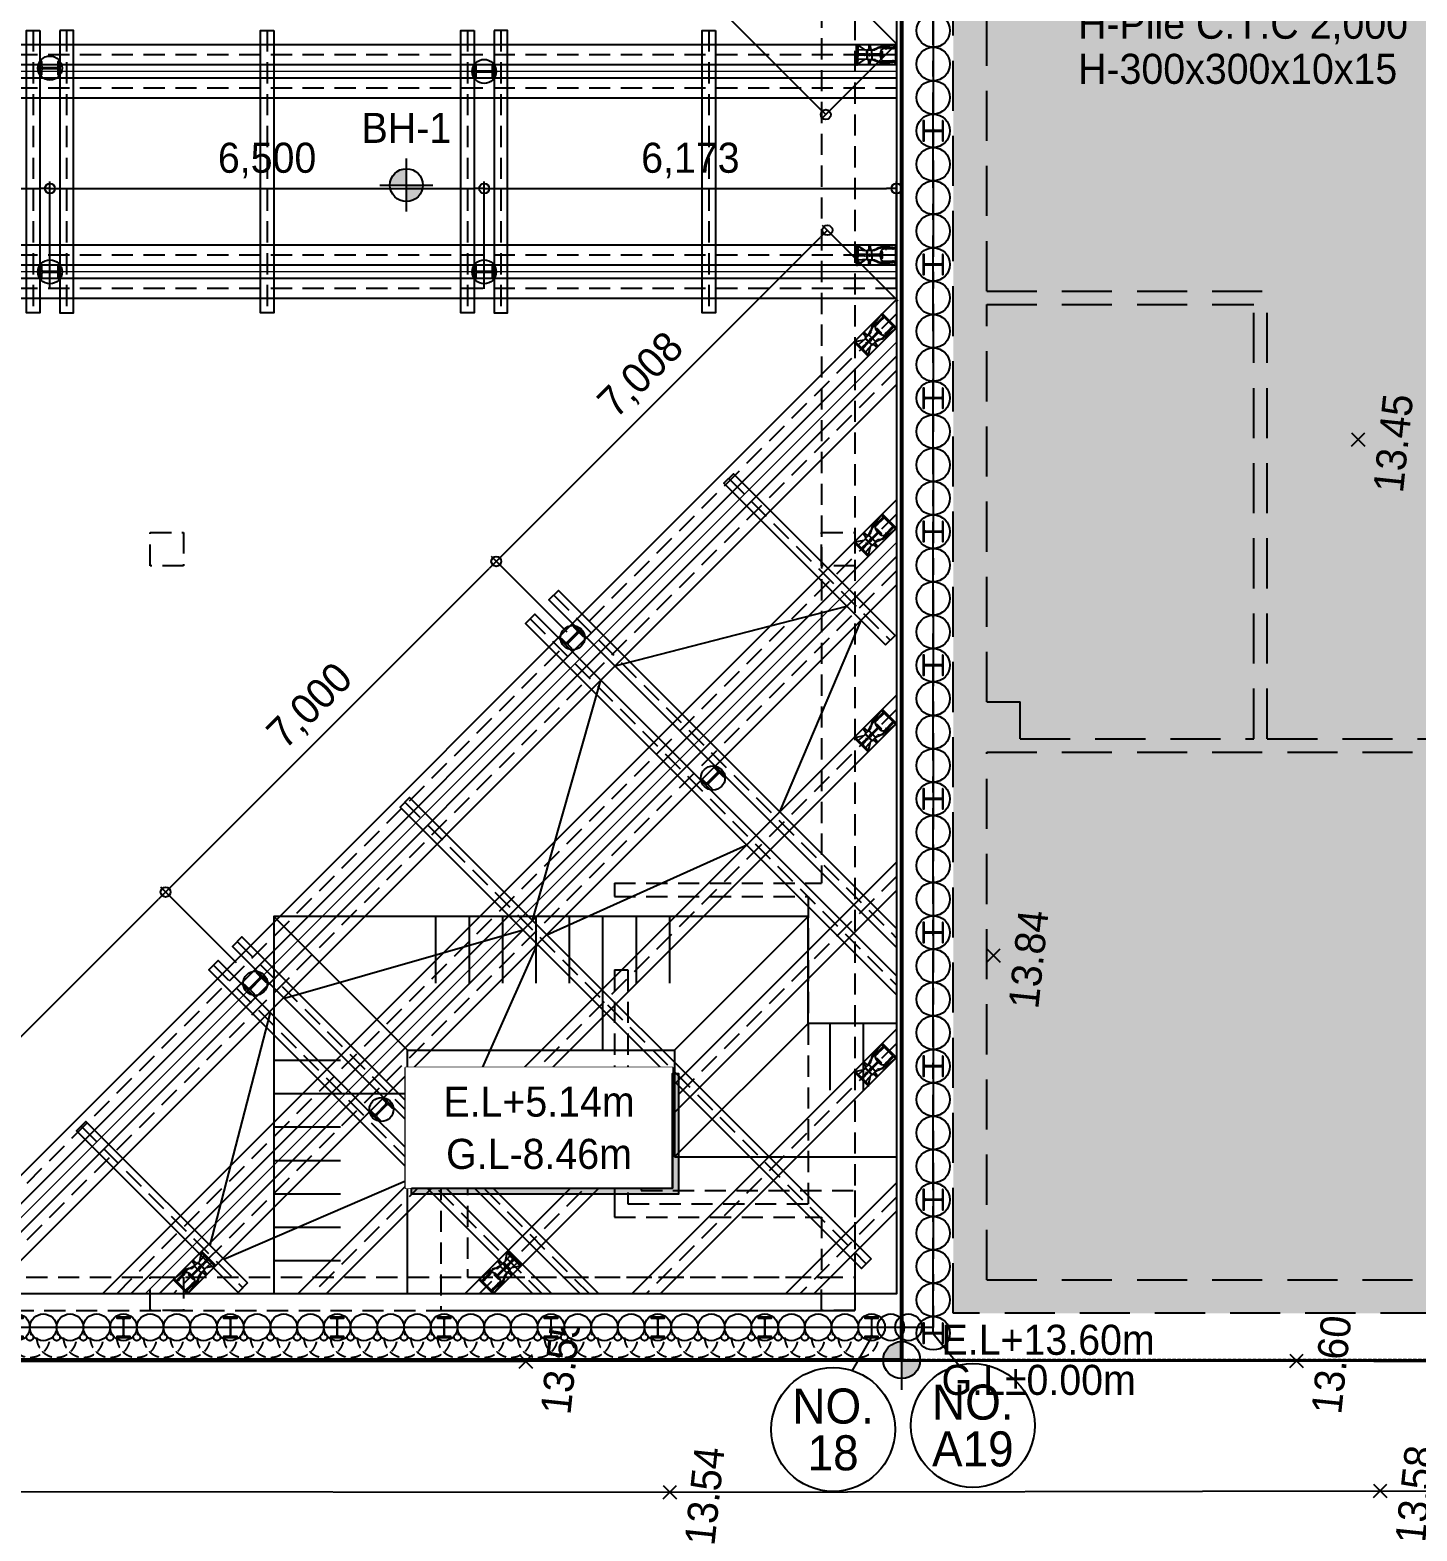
# Model space of a CAD drawing. Header units: millimetres. Extents: x 1073475 to 2890243, y -1340830 to -367733.
# Drawn here: x 1324089 to 1344851, y -447773 to -425304 of the extents above; entities that cross this region are included whole.
import ezdxf
from ezdxf.enums import TextEntityAlignment as Align
from ezdxf.xclip import XClip

# ---------------------------------------------------------------- set-up
doc = ezdxf.new("R2010")
doc.units = ezdxf.units.MM
doc.header["$LTSCALE"] = 50
doc.header["$XCLIPFRAME"] = 2
doc.header["$PDMODE"] = 3
doc.header["$PDSIZE"] = 100
for name, pattern in [('ANYANG3', [3, 2, -1]), ('CENTER2', [28.575, 19.05, -3.175, 3.175, -3.175]), ('DASHED', [0.75, 0.5, -0.25]), ('HIDDEN', [9.525, 6.35, -3.175]), ('HIDDEN2', [4.7625, 3.175, -1.5875]), ('PHANTOM', [63.5, 31.75, -6.35, 6.35, -6.35, 6.35, -6.35])]:
    doc.linetypes.add(name, pattern=pattern)
doc.layers.get('Defpoints').update_dxf_attribs({"color": 151})
doc.layers.add('_0', color=7, linetype='Continuous', lineweight=0)
for name, color, linetype in [('ANGLE', 1, 'Continuous'), ('C-DIM', 7, 'Continuous'), ('CEN', 1, 'CENTER2'), ('CIP', 1, 'Continuous'), ('FIN', 5, 'Continuous'), ('H-BEAM', 5, 'Continuous'), ('H-BEAM-상부', 173, 'Continuous'), ('HPILE-300x200', 3, 'Continuous'), ('HPILE-300x300', 3, 'Continuous'), ('NO', 2, 'Continuous'), ('POST PILE', 6, 'Continuous'), ('SGR', 8, 'Continuous'), ('SITE', 7, 'PHANTOM'), ('ST-CEN', 1, 'HIDDEN'), ('ST-CEN(상부 H-BEAM)', 1, 'HIDDEN'), ('ST-CEN(하부 H-BEAM)', 1, 'HIDDEN'), ('STRUT', 3, 'Continuous'), ('WALE-1', 3, 'Continuous'), ('건축', 233, 'HIDDEN'), ('굴착고', 2, 'Continuous'), ('대지경계선', 6, 'PHANTOM'), ('법면', 41, 'Continuous'), ('보도', 7, 'Continuous'), ('연속지적도', 32, 'Continuous'), ('유압JACK', 2, 'Continuous'), ('자전거전용도로', 7, 'Continuous'), ('주상도', 7, 'Continuous'), ('측량점_높이', 8, 'Continuous'), ('측량점_심볼', 7, 'Continuous'), ('현황레벨', 7, 'Continuous')]:
    doc.layers.add(name, color=color, linetype=linetype)
doc.layers.add('defpoint', color=193, linetype='Continuous', plot=False)
doc.styles.add('굴림체', font='')
doc.styles.add('돋움', font='')
doc.styles.get('굴림체').set_extended_font_data('Dotum')
doc.styles.get('돋움').set_extended_font_data('Dotum')
doc.dimstyles.new('SAM-300', dxfattribs={"dimscale": 1.5, "dimtxt": 300, "dimasz": 100, "dimexe": 70, "dimexo": 0, "dimgap": 100, "dimtad": 1, "dimdec": 0, "dimzin": 0, "dimdsep": 46, "dimlunit": 6, "dimtxsty": '돋움', "dimblk": 'ORIGIN', "dimcen": 100, "dimclrd": 1, "dimclre": 1, "dimclrt": 7, "dimadec": 0, "dimazin": 0, "dimtfac": 1, "dimtdec": 0, "dimtix": 1, "dimtmove": 2, "dimatfit": 3, "dimfxl": 70, "dimtolj": 1, "dimtzin": 0, "dimlwd": -1, "dimlwe": -1, "dimarcsym": 0})

# ---------------------------------------------------------------- blocks, each defined once
blk = doc.blocks.new('A$405090834614')
at = {"layer": 'SITE', "color": 251, "linetype": 'ANYANG3', "ltscale": 0.5}
for p, q in [((134628, 120624), (170018, 124364)), ((136288, 105044), (134628, 120624))]:
    blk.add_line(p, q, dxfattribs=at)
at = {"layer": '보도', "color": 251}
for p, q in [((133055, 135292), (134015, 126206)), ((134015, 126206), (135237, 114733)), ((135237, 114733), (135237, 114733)), ((135237, 114733), (136239, 104961))]:
    blk.add_line(p, q, dxfattribs=at)
at = {"layer": '연속지적도', "color": 251}
for p, q in [((131988, 145494), (134628, 120624)), ((134628, 120624), (131988, 145494)), ((170018, 124364), (134628, 120624)), ((134628, 120624), (136288, 105044))]:
    blk.add_line(p, q, dxfattribs=at)
at = {"layer": '자전거전용도로', "color": 251}
for p, q in [((130745, 138606), (132293, 123856)), ((132293, 123856), (133434, 113281)), ((133434, 113281), (134320, 104708)), ((133434, 113281), (133434, 113281))]:
    blk.add_line(p, q, dxfattribs=at)
at = {"layer": '측량점_심볼', "color": 251}
for p in [(138583, 132845), (152173, 126315), (134015, 126206), (132293, 123856), (140794, 119882), (149052, 115268), (135237, 114733), (133434, 113281)]:
    blk.add_point(p, dxfattribs=at)
at = {"layer": '측량점_높이', "color": 251, "style": '굴림체'}
for s, p in [('13.63', (138583, 132545)), ('13.55', (134015, 125906)), ('13.54', (152173, 126015)), ('13.54', (132293, 123556)), ('13.84', (140794, 119582)), ('13.45', (149052, 114968)), ('13.60', (135237, 114433)), ('13.58', (133434, 112981))]:
    blk.add_text(s, height=450, dxfattribs=at).set_placement(p, align=Align.TOP_CENTER)
blk = doc.blocks.new('A$C415B026D')
at = {"layer": '건축', "color": 4}
for p, q in [((-16200, 0), (-12600, 0)), ((-16200, 0), (-16200, -4300)), ((-12600, 0), (-12600, -4300)), ((-15800, -400), (-13000, -400)), ((-15800, -400), (-15800, -3900)), ((-13000, -400), (-13000, -3900)), ((-13000, -3900), (-15800, -3900)), ((-16200, -4300), (-12600, -4300)), ((-6200, -30700), (-3200, -30700)), ((-6200, -30700), (-6200, -34100)), ((-3200, -30700), (-3200, -32300)), ((-5800, -31100), (-3600, -31100)), ((-5800, -31100), (-5800, -33600)), ((-3600, -31100), (-3600, -32700)), ((-3200, -32300), (0, -32300)), ((0, -32300), (0, -34100)), ((-3600, -32700), (-500, -32700)), ((-3600, -32700), (-500, -32700)), ((-500, -32700), (-500, -33600)), ((-500, -32700), (-500, -33600)), ((-5800, -33600), (-500, -33600)), ((-6200, -34100), (0, -34100))]:
    blk.add_line(p, q, dxfattribs=at)
blk = doc.blocks.new('20240926 평면')
at = {"layer": '건축'}
for p, q in [((25441, 0), (25441, -34100)), ((24941, -4100), (24941, -27700)), ((21841, -27700), (21841, -27900)), ((21841, -27700), (24941, -27700)), ((21841, -27900), (24741, -27900)), ((24741, -27900), (24741, -32500)), ((21841, -29000), (21841, -32700)), ((21841, -29000), (22041, -29000)), ((22041, -29000), (22041, -32500)), ((22041, -32500), (24741, -32500)), ((21841, -32700), (24941, -32700)), ((24941, -32700), (24941, -33600)), ((1607, -33600), (24941, -33600)), ((1400, -34100), (25441, -34100))]:
    blk.add_line(p, q, dxfattribs=at)
at = {"layer": '건축', "color": 4}
for p, q in [((19641, -31100), (20341, -31800)), ((19641, -31800), (20341, -31100))]:
    blk.add_line(p, q, dxfattribs=at)
at = {"layer": '건축', "color": 255}
blk.add_lwpolyline([(26141, -34840), (1135, -34840), (-5936, -27769), (-5936, -4908), (-280, 749), (26141, 749)], close=True, dxfattribs=at)
at = {"layer": '건축'}
for points in [[(15391, -22950), (14891, -22950), (14891, -22450), (15391, -22450)], [(25441, -22950), (24941, -22950), (24941, -22450), (25441, -22450)], [(15391, -34100), (14891, -34100), (14891, -33600), (15391, -33600)], [(25441, -34100), (24941, -34100), (24941, -33600), (25441, -33600)]]:
    blk.add_lwpolyline(points, close=True, dxfattribs=at)
at = {"layer": '건축', "color": 4}
blk.add_lwpolyline([(19641, -31100), (20341, -31100), (20341, -31800), (19641, -31800)], close=True, dxfattribs=at)
at = {"ltscale": 0.2}
blk.add_blockref('A$C415B026D', (25441, 0), dxfattribs=at)
blk = doc.blocks.new('A$C5B0247DC')
at = {"layer": '현황레벨'}
h = blk.add_hatch(color=256, dxfattribs=at)
h.paths.add_polyline_path([(0, 110.9, 0.414214), (-110.9, 0), (0, 0)])
h.paths.add_polyline_path([(0, 0), (0, -110.9, 0.414214), (110.9, 0)])
for p, q in [((0, -178.5), (0, 178.5)), ((-178.5, 0), (178.5, 0))]:
    blk.add_line(p, q, dxfattribs=at)
blk.add_circle((0, 0), 110.9, dxfattribs=at)
blk = doc.blocks.new('A$C1400461B')
at = {"layer": '주상도'}
h = blk.add_hatch(color=256, dxfattribs=at)
h.paths.add_polyline_path([(0, 246, 0.414214), (-246, 0), (0, 0)])
h.paths.add_polyline_path([(0, 0), (0, -246, 0.414214), (246, 0)])
for p, q in [((0, -397), (0, 397)), ((-397, 0), (397, 0))]:
    blk.add_line(p, q, dxfattribs=at)
blk.add_circle((0, 0), 246, dxfattribs=at)
blk = doc.blocks.new('A$C1D3235D9')
at = {"layer": 'SGR', "linetype": 'HIDDEN2'}
blk.add_circle((0, 0), 50, dxfattribs=at)
blk.add_arc((0, 0), 300, 0, 180, dxfattribs=at)
blk = doc.blocks.new('h-200')
at = {"layer": 'HPILE-300x200'}
blk.add_line((0, -150), (0, 150), dxfattribs=at)
blk.add_lwpolyline([(-100, 150), (-100, 136), (-24.5, 136, -0.4142136), (-4.5, 116), (-4.5, -116, -0.4142136), (-24.5, -136), (-100, -136), (-100, -150), (100, -150), (100, -136), (24.5, -136, -0.4142136), (4.5, -116), (4.5, 116, -0.4142136), (24.5, 136), (100, 136), (100, 150)], format="xyb", close=True, dxfattribs=at)
blk = doc.blocks.new('CIP')
at = {"layer": 'CIP'}
for centre in [(0, 0), (400, 0), (800, 0), (1200, 0)]:
    blk.add_circle(centre, 200, dxfattribs=at)
at = {"layer": 'HPILE-300x200'}
blk.add_blockref('h-200', (1200, 0), dxfattribs=at)
at = {"layer": 'SGR', "linetype": 'HIDDEN2'}
for p in [(-200, 150), (200, 150), (600, 150), (1000, 150)]:
    blk.add_blockref('A$C1D3235D9', p, dxfattribs=at)
blk = doc.blocks.new('_Origin')
at = {"color": 0, "linetype": 'ByBlock', "lineweight": -2}
blk.add_line((0, 0), (-1, 0), dxfattribs=at)
blk.add_circle((0, 0), 0.5, dxfattribs=at)
blk = doc.blocks.new('*D778')
at = {"layer": 'C-DIM', "color": 1, "ltscale": 0.2, "transparency": 16777216}
for p, q in [((1332092, -420542), (1330957, -421677)), ((1331138, -421709), (1335894, -426465)), ((1337060, -425510), (1335925, -426645))]:
    blk.add_line(p, q, dxfattribs=at)
at = {"layer": 'Defpoints', "color": 0, "ltscale": 0.2, "transparency": 16777216}
for p in [(1332092, -420542), (1337060, -425510), (1336000, -426571)]:
    blk.add_point(p, dxfattribs=at)
at = {"layer": 'C-DIM', "color": 1, "ltscale": 0.2, "transparency": 16777216, "xscale": 150, "yscale": 150, "zscale": 150}
for p, rotation in [((1331032, -421603), 135.0000000023582), ((1336000, -426571), 315.0000000023583)]:
    blk.add_blockref('_Origin', p, dxfattribs=dict(at, rotation=rotation))
at = {"layer": 'C-DIM', "color": 7, "ltscale": 0.2, "transparency": 16777216, "insert": (1333812, -423791), "char_height": 450, "attachment_point": 5, "rotation": 315, "style": '돋움'}
blk.add_mtext('\\A1;7,026', dxfattribs=at)
blk = doc.blocks.new('*D779')
at = {"layer": 'C-DIM', "color": 1, "ltscale": 0.2, "transparency": 16777216}
for p, q in [((1321269, -443057), (1326013, -438314)), ((1327180, -439268), (1326045, -438134)), ((1322224, -444224), (1321089, -443089))]:
    blk.add_line(p, q, dxfattribs=at)
at = {"layer": 'Defpoints', "color": 0, "ltscale": 0.2, "transparency": 16777216}
for p in [(1326119, -438208), (1327180, -439268), (1322224, -444224)]:
    blk.add_point(p, dxfattribs=at)
at = {"layer": 'C-DIM', "color": 1, "ltscale": 0.2, "transparency": 16777216, "xscale": 150, "yscale": 150, "zscale": 150}
for p, rotation in [((1326119, -438208), 45), ((1321163, -443164), 225)]:
    blk.add_blockref('_Origin', p, dxfattribs=dict(at, rotation=rotation))
at = {"layer": 'C-DIM', "color": 7, "ltscale": 0.2, "transparency": 16777216, "insert": (1323345, -440390), "char_height": 450, "attachment_point": 5, "rotation": 45, "style": '돋움'}
blk.add_mtext('\\A1;7,008', dxfattribs=at)
blk = doc.blocks.new('*D780')
at = {"layer": 'C-DIM', "color": 1, "ltscale": 0.2, "transparency": 16777216}
for p, q in [((1332129, -434319), (1330995, -433184)), ((1326225, -438102), (1330963, -433364)), ((1327180, -439268), (1326045, -438134))]:
    blk.add_line(p, q, dxfattribs=at)
at = {"layer": 'Defpoints', "color": 0, "ltscale": 0.2, "transparency": 16777216}
for p in [(1331069, -433258), (1332129, -434319), (1327180, -439268)]:
    blk.add_point(p, dxfattribs=at)
at = {"layer": 'C-DIM', "color": 1, "ltscale": 0.2, "transparency": 16777216, "xscale": 150, "yscale": 150, "zscale": 150}
for p, rotation in [((1331069, -433258), 45), ((1326119, -438208), 225)]:
    blk.add_blockref('_Origin', p, dxfattribs=dict(at, rotation=rotation))
at = {"layer": 'C-DIM', "color": 7, "ltscale": 0.2, "transparency": 16777216, "insert": (1328298, -435437), "char_height": 450, "attachment_point": 5, "rotation": 45, "style": '돋움'}
blk.add_mtext('\\A1;7,000', dxfattribs=at)
blk = doc.blocks.new('*D781')
at = {"layer": 'C-DIM', "color": 1, "ltscale": 0.2, "transparency": 16777216}
for p, q in [((1337085, -429363), (1335950, -428228)), ((1331175, -433152), (1335918, -428408)), ((1332129, -434319), (1330995, -433184))]:
    blk.add_line(p, q, dxfattribs=at)
at = {"layer": 'Defpoints', "color": 0, "ltscale": 0.2, "transparency": 16777216}
for p in [(1336025, -428302), (1337085, -429363), (1332129, -434319)]:
    blk.add_point(p, dxfattribs=at)
at = {"layer": 'C-DIM', "color": 1, "ltscale": 0.2, "transparency": 16777216, "xscale": 150, "yscale": 150, "zscale": 150}
for p, rotation in [((1336025, -428302), 45), ((1331069, -433258), 225)]:
    blk.add_blockref('_Origin', p, dxfattribs=dict(at, rotation=rotation))
at = {"layer": 'C-DIM', "color": 7, "ltscale": 0.2, "transparency": 16777216, "insert": (1333251, -430484), "char_height": 450, "attachment_point": 5, "rotation": 45, "style": '돋움'}
blk.add_mtext('\\A1;7,008', dxfattribs=at)
blk = doc.blocks.new('A$C26452653')
at = {"layer": '유압JACK'}
for p, q in [((0, 600), (0, 587)), ((0, 600), (300, 600)), ((300, 600), (0, 600)), ((5, 582), (62, 582)), ((5, 582), (150, 582)), ((5, 582), (125, 582)), ((9, 582), (82, 471)), ((83, 450), (77, 568)), ((295, 582), (139, 582)), ((142, 479), (140, 567)), ((158, 479), (160, 567)), ((295, 582), (175, 582)), ((217, 450), (223, 568)), ((291, 582), (218, 471)), ((295, 582), (238, 582)), ((300, 600), (300, 587)), ((0, 13), (26, 234)), ((17, 413), (64, 417)), ((17, 393), (64, 389)), ((40, 33), (40, 244)), ((77, 363), (54, 296)), ((70, 311), (57, 299)), ((77, 434), (77, 432)), ((77, 432), (77, 372)), ((77, 374), (77, 372)), ((77, 373), (77, 372)), ((133, 368), (77, 368)), ((77, 368), (77, 327)), ((150, 438), (81, 438)), ((150, 368), (81, 368)), ((150, 444), (89, 444)), ((92, 226), (92, 221)), ((92, 226), (207, 226)), ((95, 444), (95, 438)), ((95, 444), (205, 444)), ((95, 438), (205, 438)), ((98, 444), (98, 438)), ((98, 234), (98, 226)), ((98, 226), (197, 226)), ((101, 235), (101, 226)), ((102, 226), (102, 221)), ((103, 226), (103, 221)), ((133, 368), (222, 368)), ((141, 247), (141, 360)), ((141, 341), (159, 341)), ((141, 259), (159, 259)), ((150, 444), (211, 444)), ((150, 438), (218, 438)), ((150, 368), (218, 368)), ((159, 247), (159, 360)), ((197, 226), (197, 221)), ((197, 226), (197, 221)), ((197, 226), (197, 221)), ((197, 226), (202, 226)), ((199, 235), (199, 226)), ((202, 444), (202, 438)), ((202, 234), (202, 226)), ((205, 444), (205, 438)), ((207, 226), (207, 221)), ((222, 434), (222, 432)), ((222, 432), (222, 372)), ((222, 374), (222, 372)), ((222, 373), (222, 372)), ((222, 368), (222, 327)), ((222, 363), (246, 296)), ((230, 311), (243, 299)), ((282, 413), (236, 417)), ((282, 393), (236, 389)), ((260, 33), (260, 244)), ((300, 13), (274, 234)), ((0, 13), (0, 0)), ((0, 0), (300, 0)), ((5, 18), (25, 18)), ((56, 21), (56, 199)), ((56, 168), (60, 168)), ((56, 153), (60, 153)), ((56, 63), (60, 63)), ((56, 48), (60, 48)), ((59, 18), (241, 18)), ((60, 168), (60, 153)), ((60, 48), (60, 63)), ((92, 221), (207, 221)), ((103, 221), (195, 221)), ((103, 218), (103, 213)), ((103, 218), (195, 218)), ((103, 213), (197, 213)), ((105, 221), (105, 218)), ((195, 221), (197, 221)), ((195, 221), (195, 218)), ((195, 218), (197, 218)), ((197, 218), (197, 213)), ((240, 168), (240, 153)), ((244, 168), (240, 168)), ((244, 153), (240, 153)), ((244, 63), (240, 63)), ((240, 48), (240, 63)), ((244, 48), (240, 48)), ((244, 21), (244, 199)), ((295, 18), (275, 18)), ((300, 13), (300, 0))]:
    blk.add_line(p, q, dxfattribs=at)
for centre, radius, start, end in [((5, 587), 5, 180, 270), ((62, 567), 15, 3, 90), ((89, 450), 6, 183, 270), ((125, 567), 15, 1.2674, 90), ((132, 479), 10, 270, 1.2674), ((168, 479), 10, 178.7326, 270), ((175, 567), 15, 90, 178.7326), ((211, 450), 6, 270, 357), ((238, 567), 15, 90, 177), ((295, 587), 5, 270, 0), ((17, 403), 10, 90, 270), ((135, 221), 110, 135, 172.9969), ((150, 236), 110, 135.3602, 180), ((62, 432), 15, 274.7636, 0), ((62, 374), 15, 0, 85.2364), ((150, 79), 164, 90, 119.7623), ((57, 327), 20, 315.3602, 0), ((81, 434), 4, 90, 180), ((81, 372), 4, 180, 270), ((133, 360), 7.5, 0, 90), ((150, 403), 15, 90, 270), ((136, 247), 5, 274.7518, 0), ((150, 403), 10, 90, 270), ((150, 403), 15, 270, 90), ((150, 403), 10, 270, 90), ((150, 79), 164, 60.2377, 90), ((166, 360), 7.5, 90, 180), ((164, 247), 5, 180, 265.2482), ((218, 434), 4, 0, 90), ((218, 372), 4, 270, 0), ((237, 432), 15, 180, 265.2364), ((237, 374), 15, 94.7636, 180), ((242, 327), 20, 180, 224.6398), ((150, 236), 110, 0, 44.6398), ((165, 221), 110, 7.0031, 45), ((282, 403), 10, 270, 90), ((5, 13), 5, 90, 180), ((25, 33), 15, 270, 0), ((81, 199), 25, 119.7623, 180), ((59, 21), 3, 180, 270), ((219, 199), 25, 0, 60.2377), ((241, 21), 3, 270, 0), ((275, 33), 15, 180, 270), ((295, 13), 5, 0, 90)]:
    blk.add_arc(centre, radius, start, end, dxfattribs=at)
blk = doc.blocks.new('*D790')
at = {"layer": 'C-DIM', "color": 1, "ltscale": 0.2, "transparency": 16777216}
for p, q in [((1317888, -429177), (1317888, -427572)), ((1318038, -427677), (1324238, -427677)), ((1324388, -429177), (1324388, -427572))]:
    blk.add_line(p, q, dxfattribs=at)
at = {"layer": 'Defpoints', "color": 0, "ltscale": 0.2, "transparency": 16777216}
for p in [(1324388, -427677), (1317888, -429177), (1324388, -429177)]:
    blk.add_point(p, dxfattribs=at)
at = {"layer": 'C-DIM', "color": 1, "ltscale": 0.2, "transparency": 16777216, "xscale": 150, "yscale": 150, "zscale": 150, "rotation": 180}
blk.add_blockref('_Origin', (1317888, -427677), dxfattribs=at)
at = {"layer": 'C-DIM', "color": 1, "ltscale": 0.2, "transparency": 16777216, "xscale": 150, "yscale": 150, "zscale": 150}
blk.add_blockref('_Origin', (1324388, -427677), dxfattribs=at)
at = {"layer": 'C-DIM', "color": 7, "ltscale": 0.2, "transparency": 16777216, "insert": (1321138, -427258), "char_height": 450, "attachment_point": 5, "style": '돋움'}
blk.add_mtext('\\A1;6,500', dxfattribs=at)
blk = doc.blocks.new('*D791')
at = {"layer": 'C-DIM', "color": 1, "ltscale": 0.2, "transparency": 16777216}
for p, q in [((1324388, -429177), (1324388, -427572)), ((1324538, -427677), (1330738, -427677)), ((1330888, -429177), (1330888, -427572))]:
    blk.add_line(p, q, dxfattribs=at)
at = {"layer": 'Defpoints', "color": 0, "ltscale": 0.2, "transparency": 16777216}
for p in [(1330888, -427677), (1324388, -429177), (1330888, -429177)]:
    blk.add_point(p, dxfattribs=at)
at = {"layer": 'C-DIM', "color": 1, "ltscale": 0.2, "transparency": 16777216, "xscale": 150, "yscale": 150, "zscale": 150, "rotation": 180}
blk.add_blockref('_Origin', (1324388, -427677), dxfattribs=at)
at = {"layer": 'C-DIM', "color": 1, "ltscale": 0.2, "transparency": 16777216, "xscale": 150, "yscale": 150, "zscale": 150}
blk.add_blockref('_Origin', (1330888, -427677), dxfattribs=at)
at = {"layer": 'C-DIM', "color": 7, "ltscale": 0.2, "transparency": 16777216, "insert": (1327638, -427258), "char_height": 450, "attachment_point": 5, "style": '돋움'}
blk.add_mtext('\\A1;6,500', dxfattribs=at)
blk = doc.blocks.new('*D792')
at = {"layer": 'C-DIM', "color": 1, "ltscale": 0.2, "transparency": 16777216}
for p, q in [((1330888, -429177), (1330888, -427572)), ((1331038, -427677), (1336910, -427677)), ((1337060, -429177), (1337060, -427572))]:
    blk.add_line(p, q, dxfattribs=at)
at = {"layer": 'Defpoints', "color": 0, "ltscale": 0.2, "transparency": 16777216}
for p in [(1337060, -427677), (1330888, -429177), (1337060, -429177)]:
    blk.add_point(p, dxfattribs=at)
at = {"layer": 'C-DIM', "color": 1, "ltscale": 0.2, "transparency": 16777216, "xscale": 150, "yscale": 150, "zscale": 150, "rotation": 180}
blk.add_blockref('_Origin', (1330888, -427677), dxfattribs=at)
at = {"layer": 'C-DIM', "color": 1, "ltscale": 0.2, "transparency": 16777216, "xscale": 150, "yscale": 150, "zscale": 150}
blk.add_blockref('_Origin', (1337060, -427677), dxfattribs=at)
at = {"layer": 'C-DIM', "color": 7, "ltscale": 0.2, "transparency": 16777216, "insert": (1333974, -427258), "char_height": 450, "attachment_point": 5, "style": '돋움'}
blk.add_mtext('\\A1;6,173', dxfattribs=at)
blk = doc.blocks.new('Post')
at = {"layer": 'POST PILE'}
blk.add_line((0, 150), (0, -150), dxfattribs=at)
blk.add_lwpolyline([(-100, -150), (-100, -125), (-29.5, -125, 0.4142136), (-9.5, -105), (-9.5, 105, 0.4142136), (-29.5, 125), (-100, 125), (-100, 150), (100, 150), (100, 125), (29.5, 125, 0.4142136), (9.5, 105), (9.5, -105, 0.4142136), (29.5, -125), (100, -125), (100, -150)], format="xyb", close=True, dxfattribs=at)
blk.add_circle((0, 0), 180.3, dxfattribs=at)
blk = doc.blocks.new('h-300')
at = {"layer": 'HPILE-300x200'}
blk.add_lwpolyline([(-150, 150), (-150, 136), (-24.5, 136, -0.4142136), (-4.5, 116), (-4.5, -116, -0.4142136), (-24.5, -136), (-150, -136), (-150, -150), (150, -150), (150, -136), (24.5, -136, -0.4142136), (4.5, -116), (4.5, 116, -0.4142136), (24.5, 136), (150, 136), (150, 150)], format="xyb", close=True, dxfattribs=at)
at = {"layer": 'HPILE-300x200', "color": 7}
blk.add_lwpolyline([(0, 150), (0, -150)], dxfattribs=at)
blk = doc.blocks.new('A$359145324269')
at = {"layer": '건축', "ltscale": 0.2}
h = blk.add_hatch(color=254, dxfattribs=at)
h.dxf.hatch_style = 1
h.paths.add_polyline_path([(59185, 39888), (6585, 39888), (6585, 5788), (20479, 5788), (45879, 2788), (59185, 2788)])
at = {"layer": 'CEN', "color": 8, "ltscale": 1.5}
blk.add_line((6285, 5488), (6285, 40188), dxfattribs=at)
at = {"layer": 'CIP'}
for centre in [(6285, 24988), (6285, 24488), (6285, 23988), (6285, 23488), (6285, 22988), (6285, 22488), (6285, 21988), (6285, 21488), (6285, 20988), (6285, 20488), (6285, 19988), (6285, 19488), (6285, 18988), (6285, 18488), (6285, 17988), (6285, 17488), (6285, 16988), (6285, 16488), (6285, 15988), (6285, 15488), (6285, 14988), (6285, 14488), (6285, 13988), (6285, 13488), (6285, 12988), (6285, 12488), (6285, 11988), (6285, 11488), (6285, 10988), (6285, 10488), (6285, 9988), (6285, 9488), (6285, 8988), (6285, 8488), (6285, 7988), (6285, 7488), (6285, 6988), (6285, 6488), (6285, 5988), (6285, 5488)]:
    blk.add_circle(centre, 250, dxfattribs=at)
at = {"layer": 'defpoint', "ltscale": 30}
blk.add_lwpolyline([(5806, 40677), (59985, 40677), (59985, 2088), (46697, 2088), (33748, 3618), (21497, 5088), (5806, 5088)], close=True, dxfattribs=at)
at = {"layer": '건축', "color": 4, "linetype": 'DASHED', "ltscale": 30}
for p, q in [((7085, 21088), (7085, 32488)), ((7085, 21088), (11285, 21088)), ((11285, 14388), (11285, 21088)), ((7085, 14938), (7085, 20888)), ((7085, 20888), (11085, 20888)), ((11085, 14388), (11085, 20888)), ((7085, 14938), (7585, 14938)), ((7585, 14388), (7585, 14938)), ((7585, 14388), (11085, 14388)), ((11285, 14388), (16285, 14388)), ((7085, 6288), (7085, 14188)), ((7085, 14188), (14585, 14188)), ((7085, 6288), (20509, 6288)), ((20479, 5788), (6585, 5788))]:
    blk.add_line(p, q, dxfattribs=at)
at = {"layer": '건축', "color": 4, "linetype": 'DASHED', "ltscale": 30, "flags": 128}
blk.add_lwpolyline([(6585, 5788), (6585, 39888), (59185, 39888), (59185, 2788)], dxfattribs=at)
at = {"layer": 'HPILE-300x300', "rotation": 270.0000000001199}
for p in [(6285, 23488), (6285, 21488), (6285, 19488), (6285, 17488), (6285, 15488), (6285, 13488), (6285, 11488), (6285, 9488), (6285, 7488), (6285, 5488)]:
    blk.add_blockref('h-300', p, dxfattribs=at)

msp = doc.modelspace()

# ---------------------------------------------------------------- linework, layer by layer
at = {"layer": 'NO', "ltscale": 0.2}
msp.add_lwpolyline([(1336402.2, -445372.4), (1336687.4, -444874.2)], dxfattribs=at)
at = {"layer": 'NO'}
for centre in [(1338201.8, -446193.4), (1336111.1, -446252.3)]:
    msp.add_circle(centre, 926.8, dxfattribs=at)
at = {"layer": 'WALE-1'}
msp.add_lwpolyline([(1310975.6, -410324.2), (1337360.4, -410324.2), (1337360.4, -444524.2), (1312375.6, -444524.2), (1305787.7, -437936.3), (1305787.7, -415512.1)], close=True, dxfattribs=at)

# ---------------------------------------------------------------- block references
ref = msp.add_blockref('A$405090834614', (1442878.4, -591810.2), dxfattribs=dict(rotation=83.9464212542183))
XClip(ref).set_block_clipping_path([(87977.8492422819, 202827.7349661703), (102823.6229538787, 62839.0134570275), (213801.3092563641, 74608.173144479), (198955.5355447673, 214596.8946536218)])

# ---------------------------------------------------------------- texts
at = {"layer": 'C-DIM', "color": 7, "style": '돋움'}
for s, p in [('H-Pile C.T.C 2,000', (1339776.9, -425210.1)), ('H-300x300x10x15', (1339776.9, -425885.1))]:
    msp.add_text(s, height=450, dxfattribs=at).set_placement(p, align=Align.MIDDLE_LEFT)
at = {"layer": 'NO', "style": '돋움'}
for s, p in [('NO.', (1336111.1, -445902.3)), ('NO.', (1338201.8, -445843.4)), ('18', (1336111.1, -446602.3)), ('A19', (1338201.8, -446543.4))]:
    msp.add_text(s, height=525, dxfattribs=at).set_placement(p, align=Align.MIDDLE_CENTER)
at = {"layer": '현황레벨', "style": '돋움'}
for s, p in [('E.L+13.60m', (1337733.9, -444910.5)), ('G.L%%P0.00m', (1337733.9, -445510.5))]:
    msp.add_text(s, height=450, dxfattribs=at).set_placement(p, align=Align.MIDDLE_LEFT)

# ---------------------------------------------------------------- next in the draw order: wipeouts: each hides what was drawn before it
at = {"ltscale": 1.5}
msp.add_wipeout([(1310892.7, -410124.2), (1337610.4, -410124.2), (1337610.4, -444724.2), (1312292.7, -444724.2), (1305587.7, -438019.2), (1305587.7, -415429.2)], dxfattribs=at)

# ---------------------------------------------------------------- next in the draw order: hatches: boundary and pattern name
at = {"layer": '굴착고'}
msp.add_hatch(color=256, dxfattribs=at).paths.add_polyline_path([(1329801.2, -442641.4), (1333705.1, -442641.4), (1333705.1, -440923.9), (1333795.1, -440923.9), (1333795.1, -442731.4), (1329801.2, -442731.4)])

# ---------------------------------------------------------------- next in the draw order: linework, layer by layer
at = {"layer": '_0'}
for p, q in [((1337060.4, -425924.2), (1306087.7, -425924.2)), ((1337060.4, -428924.2), (1306087.7, -428924.2)), ((1337060.4, -429974.5), (1322810.7, -444224.2)), ((1337060.4, -432974.5), (1325810.7, -444224.2))]:
    msp.add_line(p, q, dxfattribs=at)
at = {"layer": 'ANGLE'}
for points in [[(1332847.1, -434824.2), (1336317.4, -433929.6)], [(1335314.3, -437008.5), (1336529.6, -434141.7)], [(1331612.3, -438634.7), (1332635, -435036.3)], [(1331824.4, -438846.9), (1334819.3, -437503.5)], [(1327897.6, -439799.1), (1331470.9, -438776.1)], [(1331683, -438988.3), (1330352.1, -441970.7)], [(1327685.5, -440011.2), (1326778.5, -443494)], [(1326990.6, -443706.1), (1329857.1, -442465.7)]]:
    msp.add_lwpolyline(points, dxfattribs=at)
at = {"layer": 'CEN', "color": 8, "ltscale": 1.5}
for p, q in [((1337610.4, -410113), (1337610.4, -444724.2)), ((1337610.4, -410124.2), (1337610.4, -444724.2)), ((1336687.7, -444724.2), (1312292.7, -444724.2))]:
    msp.add_line(p, q, dxfattribs=at)
msp.add_lwpolyline([(1337610.4, -444724.2), (1312292.7, -444724.2), (1305587.7, -438019.2), (1305587.7, -415429.2), (1310892.7, -410124.2), (1337610.4, -410124.2)], dxfattribs=at)
at = {"layer": 'CIP'}
for centre in [(1335087.4, -444724.2), (1335487.4, -444724.2), (1335887.4, -444724.2), (1336287.4, -444724.2), (1336687.4, -444724.2), (1336974.3, -444724.2), (1337238.5, -444724.2)]:
    msp.add_circle(centre, 200, dxfattribs=at)
at = {"layer": 'H-BEAM'}
for points in [[(1324237.7, -425310.3), (1324237.7, -429538.1), (1324037.7, -429538.1), (1324037.7, -425310.3)], [(1324537.7, -425310.3), (1324537.7, -429538.1), (1324737.7, -429538.1), (1324737.7, -425310.3)], [(1330737.7, -425310.3), (1330737.7, -429538.1), (1330537.7, -429538.1), (1330537.7, -425310.3)], [(1331037.7, -425310.3), (1331037.7, -429538.1), (1331237.7, -429538.1), (1331237.7, -425310.3)]]:
    msp.add_lwpolyline(points, close=True, dxfattribs=at)
for points in [[(1337060.4, -438754.6), (1331999.2, -433693.5), (1331857.8, -433834.9), (1337060.4, -439037.5)], [(1337060.4, -439744.6), (1331504.2, -434188.4), (1331645.6, -434047), (1337060.4, -439461.7)], [(1332605.6, -444224.2), (1327261.2, -438879.8), (1327119.8, -439021.3), (1332322.8, -444224.2)], [(1331615.7, -444224.2), (1326766.3, -439374.8), (1326907.7, -439233.4), (1331898.5, -444224.2)]]:
    msp.add_lwpolyline(points, dxfattribs=at)
at = {"layer": 'H-BEAM-상부'}
for points in [[(1327737.7, -425310.3), (1327737.7, -429538.1), (1327537.7, -429538.1), (1327537.7, -425310.3)], [(1334349, -425310.3), (1334349, -429538.1), (1334149, -429538.1), (1334149, -425310.3)]]:
    msp.add_lwpolyline(points, close=True, dxfattribs=at)
for points in [[(1336895.8, -434508), (1337037.2, -434366.6), (1334618, -431947.3), (1334476.6, -432088.8), (1336895.8, -434508)], [(1336678.6, -443701), (1336537.2, -443842.4), (1329630, -436935.3), (1329771.5, -436793.9), (1336678.6, -443701)], [(1327344.2, -444059.7), (1327202.8, -444201.1), (1324783.5, -441781.8), (1324924.9, -441640.4), (1327344.2, -444059.7)]]:
    msp.add_lwpolyline(points, dxfattribs=at)
at = {"layer": 'NO', "ltscale": 0.2}
msp.add_lwpolyline([(1337610.4, -444817.5), (1337990.9, -445291)], dxfattribs=at)
at = {"layer": 'ST-CEN'}
for p, q in [((1337060.4, -425674.2), (1306087.7, -425674.2)), ((1337060.4, -426174.2), (1306087.7, -426174.2)), ((1337060.4, -428674.2), (1306087.7, -428674.2)), ((1337060.4, -429174.2), (1306087.7, -429174.2)), ((1337060.4, -429550.3), (1322386.4, -444224.2)), ((1337060.4, -430398.8), (1323235, -444224.2)), ((1337060.4, -432550.3), (1325386.4, -444224.2)), ((1337060.4, -433398.8), (1326235, -444224.2)), ((1337060.4, -435474.5), (1328310.7, -444224.2)), ((1337060.4, -437974.5), (1330810.7, -444224.2)), ((1337060.4, -440474.5), (1333310.7, -444224.2)), ((1337060.4, -442774.5), (1335610.7, -444224.2))]:
    msp.add_line(p, q, dxfattribs=at)
at = {"layer": 'ST-CEN(상부 H-BEAM)'}
for p, q in [((1327637.7, -425310.3), (1327637.7, -429538.1)), ((1334249, -425310.3), (1334249, -429538.1)), ((1334547.3, -432018.1), (1336966.5, -434437.3)), ((1329700.8, -436864.6), (1336607.9, -443771.7)), ((1324854.2, -441711.1), (1327273.5, -444130.4))]:
    msp.add_line(p, q, dxfattribs=at)
at = {"layer": 'ST-CEN(하부 H-BEAM)'}
for p, q in [((1324137.7, -425310.3), (1324137.7, -429538.1)), ((1324637.7, -425310.3), (1324637.7, -429538.1)), ((1330637.7, -425310.3), (1330637.7, -429538.1)), ((1331137.7, -425310.3), (1331137.7, -429538.1)), ((1331928.5, -433764.2), (1337060.4, -438896.1)), ((1331574.9, -434117.7), (1337060.4, -439603.2)), ((1327190.5, -438950.6), (1332464.2, -444224.2)), ((1326837, -439304.1), (1331757.1, -444224.2))]:
    msp.add_line(p, q, dxfattribs=at)
at = {"layer": 'STRUT'}
for p, q in [((1337060.4, -425510.3), (1322174.3, -410624.2)), ((1337060.4, -425524.2), (1306087.7, -425524.2)), ((1337060.4, -425824.2), (1306087.7, -425824.2)), ((1337060.4, -426024.2), (1306087.7, -426024.2)), ((1337060.4, -426324.2), (1306087.7, -426324.2)), ((1337060.4, -428524.2), (1306087.7, -428524.2)), ((1337060.4, -428824.2), (1306087.7, -428824.2)), ((1337060.4, -429024.2), (1306087.7, -429024.2)), ((1337060.4, -429324.2), (1306087.7, -429324.2)), ((1337060.4, -429338.1), (1322174.3, -444224.2)), ((1337060.4, -429762.4), (1322598.6, -444224.2)), ((1337060.4, -430186.7), (1323022.8, -444224.2)), ((1337060.4, -430610.9), (1323447.1, -444224.2)), ((1337060.4, -432338.1), (1325174.3, -444224.2)), ((1337060.4, -432762.4), (1325598.6, -444224.2)), ((1337060.4, -433186.7), (1326022.8, -444224.2)), ((1337060.4, -433610.9), (1326447.1, -444224.2)), ((1337060.4, -435262.4), (1328098.6, -444224.2)), ((1337060.4, -435686.6), (1328522.8, -444224.2)), ((1337060.4, -437762.4), (1330598.6, -444224.2)), ((1337060.4, -438186.7), (1331022.8, -444224.2)), ((1337060.4, -440262.4), (1333098.6, -444224.2)), ((1337060.4, -440686.7), (1333522.8, -444224.2)), ((1337060.4, -442562.4), (1335398.6, -444224.2)), ((1337060.4, -442986.7), (1335822.8, -444224.2))]:
    msp.add_line(p, q, dxfattribs=at)
at = {"layer": 'WALE-1'}
msp.add_lwpolyline([(1311099.8, -410624.2), (1337060.4, -410624.2), (1337060.4, -444224.2), (1312499.8, -444224.2), (1306087.7, -437812.1), (1306087.7, -415636.3)], close=True, dxfattribs=at)
at = {"layer": '굴착고'}
msp.add_lwpolyline([(1329711.2, -440833.9), (1333705.1, -440833.9), (1333705.1, -442641.4), (1329711.2, -442641.4)], close=True, dxfattribs=at)
at = {"layer": '대지경계선', "const_width": 60}
msp.add_lwpolyline([(1305059.8, -415282), (1310716.7, -409625.2), (1337137.7, -409625.2), (1337137.7, -445214.2), (1312130.9, -445214.2), (1305059.8, -438143.1), (1305059.8, -415282)], dxfattribs=at)
at = {"layer": '법면'}
for p, q in [((1330160.4, -438574.2), (1330160.4, -439574.2)), ((1330660.4, -438574.2), (1330660.4, -439574.2)), ((1331160.4, -438574.2), (1331160.4, -439574.2)), ((1331660.4, -438574.2), (1331660.4, -439574.2)), ((1332160.4, -438574.2), (1332160.4, -439574.2)), ((1332660.4, -438574.2), (1332660.4, -440574.2)), ((1333160.4, -438574.2), (1333160.4, -439574.2)), ((1333660.4, -438574.2), (1333660.4, -439574.2)), ((1336060.4, -440174.2), (1336060.4, -441174.2)), ((1336560.4, -440174.2), (1336560.4, -441174.2)), ((1329737.7, -444224.2), (1329737.7, -440574.2)), ((1329737.7, -440574.2), (1333737.7, -440574.2)), ((1333737.7, -440574.2), (1333737.7, -442174.2)), ((1327737.7, -440724.2), (1328737.7, -440724.2)), ((1327737.7, -441224.2), (1329737.7, -441224.2)), ((1327737.7, -441724.2), (1328737.7, -441724.2)), ((1333737.7, -442174.2), (1337060.4, -442174.2)), ((1327737.7, -442224.2), (1328737.7, -442224.2)), ((1327737.7, -442724.2), (1328737.7, -442724.2)), ((1327737.7, -443224.2), (1328737.7, -443224.2)), ((1327737.7, -443724.2), (1328737.7, -443724.2))]:
    msp.add_line(p, q, dxfattribs=at)
for points in [[(1337060.4, -440174.2), (1335737.7, -440174.2), (1335737.7, -438574.2), (1327737.7, -438574.2), (1327737.7, -444224.2)], [(1327737.7, -438574.2), (1329737.7, -440574.2)], [(1333737.7, -440574.2), (1335737.7, -438574.2)], [(1335737.7, -440174.2), (1333737.7, -442174.2)]]:
    msp.add_lwpolyline(points, dxfattribs=at)

# ---------------------------------------------------------------- next in the draw order: block references
ref = msp.add_blockref('A$359145324269', (1331325, -450301.1))
XClip(ref).set_block_clipping_path([(-80865.347472802, -32631.9654219689), (59908.3686352151, 78968.0344740955)])
at = {"layer": 'FIN', "rotation": 180.0000000000001}
for p in [(1325087.7, -444724.2), (1326687.7, -444724.2), (1328287.7, -444724.2), (1329887.7, -444724.2), (1331487.7, -444724.2), (1333087.7, -444724.2), (1334687.7, -444724.2)]:
    msp.add_blockref('CIP', p, dxfattribs=at)
at = {"layer": 'HPILE-300x200', "rotation": 180.0000000000001}
for p in [(1335087.4, -444724.2), (1336687.4, -444724.2)]:
    msp.add_blockref('h-200', p, dxfattribs=at)
at = {"layer": 'POST PILE'}
for p, rotation in [((1324387.7, -425874.2), 270), ((1330887.7, -425924.2), 270), ((1324387.7, -428924.2), 270), ((1330887.7, -428924.2), 270), ((1332211.3, -434400.6), 134.9999999999966), ((1334311.7, -436501), 134.9999999999966), ((1327460.7, -439574.2), 134.9999999999966), ((1329349.6, -441463.1), 134.9999999999966)]:
    msp.add_blockref('Post', p, dxfattribs=dict(at, rotation=rotation))
at = {"layer": 'SGR', "linetype": 'HIDDEN2', "rotation": 180.0000000000001}
for p in [(1335287.4, -444874.2), (1335687.4, -444874.2), (1336087.4, -444874.2), (1336487.4, -444874.2)]:
    msp.add_blockref('A$C1D3235D9', p, dxfattribs=at)
at = {"layer": '건축', "rotation": 359.9999999965022}
msp.add_blockref('20240926 평면', (1310996.3, -410374.2), dxfattribs=at)
at = {"layer": '유압JACK', "xscale": -1, "rotation": 89.99999999998624}
for p in [(1337060.4, -425524.2), (1337060.4, -428524.2)]:
    msp.add_blockref('A$C26452653', p, dxfattribs=at)
at = {"layer": '유압JACK'}
for p, rotation in [((1337060.4, -429762.4), 134.9999999994085), ((1337060.4, -432762.4), 134.9999999994085), ((1337060.4, -435686.6), 134.9999999994085), ((1337060.4, -440686.7), 134.9999999994085), ((1326235, -444012.1), 314.9999999994084), ((1330810.7, -444012.1), 314.9999999994084)]:
    msp.add_blockref('A$C26452653', p, dxfattribs=dict(at, rotation=rotation))
at = {"layer": '주상도'}
msp.add_blockref('A$C1400461B', (1329723, -427626.3), dxfattribs=at)
at = {"layer": '현황레벨', "xscale": 2.499999999941792, "yscale": 2.499999999941792, "zscale": 2.499999999941792}
msp.add_blockref('A$C5B0247DC', (1337137.7, -445214.2), dxfattribs=at)

# ---------------------------------------------------------------- next in the draw order: texts
at = {"layer": '주상도', "style": '돋움'}
msp.add_text('BH-1', height=450, dxfattribs=at).set_placement((1329723, -426769), align=Align.MIDDLE_CENTER)

# ---------------------------------------------------------------- next in the draw order: dimensions: what is measured, and where the dimension line sits
at = {"layer": 'C-DIM', "ltscale": 0.2}
for base, p1, p2, angle, picture, middle in [((1335999.7, -426571), (1332092.2, -420542.1), (1337060.4, -425510.3), 315, '*D778', (1333811.7, -423790.8)), ((1336024.6, -428302.3), (1332129.5, -434318.7), (1337085.2, -429363), 45, '*D781', (1333250.7, -430484.1)), ((1331068.8, -433258.1), (1327179.7, -439268.5), (1332129.5, -434318.7), 45, '*D780', (1328297.9, -435436.9)), ((1326119.1, -438207.8), (1322224, -444224.2), (1327179.7, -439268.5), 45, '*D779', (1323345.2, -440389.6))]:
    dim = msp.add_linear_dim(base=base, p1=p1, p2=p2, angle=angle, dimstyle='SAM-300', dxfattribs=at)
    dim.commit()
    dim.dimension.update_dxf_attribs({"geometry": picture, "text_midpoint": middle})
for base, p1, p2, picture, middle in [((1324387.7, -427676.8), (1317887.7, -429176.8), (1324387.7, -429176.8), '*D790', (1321137.7, -427258.1)), ((1330887.7, -427676.8), (1324387.7, -429176.8), (1330887.7, -429176.8), '*D791', (1327637.7, -427258.1)), ((1337060.4, -427676.8), (1330887.7, -429176.8), (1337060.4, -429176.8), '*D792', (1333974, -427258.1))]:
    dim = msp.add_linear_dim(base=base, p1=p1, p2=p2, dimstyle='SAM-300', dxfattribs=at)
    dim.commit()
    dim.dimension.update_dxf_attribs({"geometry": picture, "text_midpoint": middle})

# ---------------------------------------------------------------- next in the draw order: wipeouts: each hides what was drawn before it
msp.add_wipeout([(1329711.2, -440833.9), (1333705.1, -440833.9), (1333705.1, -442641.4), (1329711.2, -442641.4)]).dxf.layer = '굴착고'

# ---------------------------------------------------------------- next in the draw order: linework, layer by layer
at = {"layer": '굴착고'}
msp.add_lwpolyline([(1329801.2, -442641.4), (1333705.1, -442641.4), (1333705.1, -440923.9), (1333795.1, -440923.9), (1333795.1, -442731.4), (1329801.2, -442731.4)], close=True, dxfattribs=at)

# ---------------------------------------------------------------- next in the draw order: texts
at = {"layer": '굴착고', "style": '돋움'}
for s, p in [('E.L+5.14m', (1331708.2, -441348.1)), ('G.L-8.46m', (1331708.2, -442127.2))]:
    msp.add_text(s, height=450, dxfattribs=at).set_placement(p, align=Align.MIDDLE)

doc.saveas('drawing.dxf')
